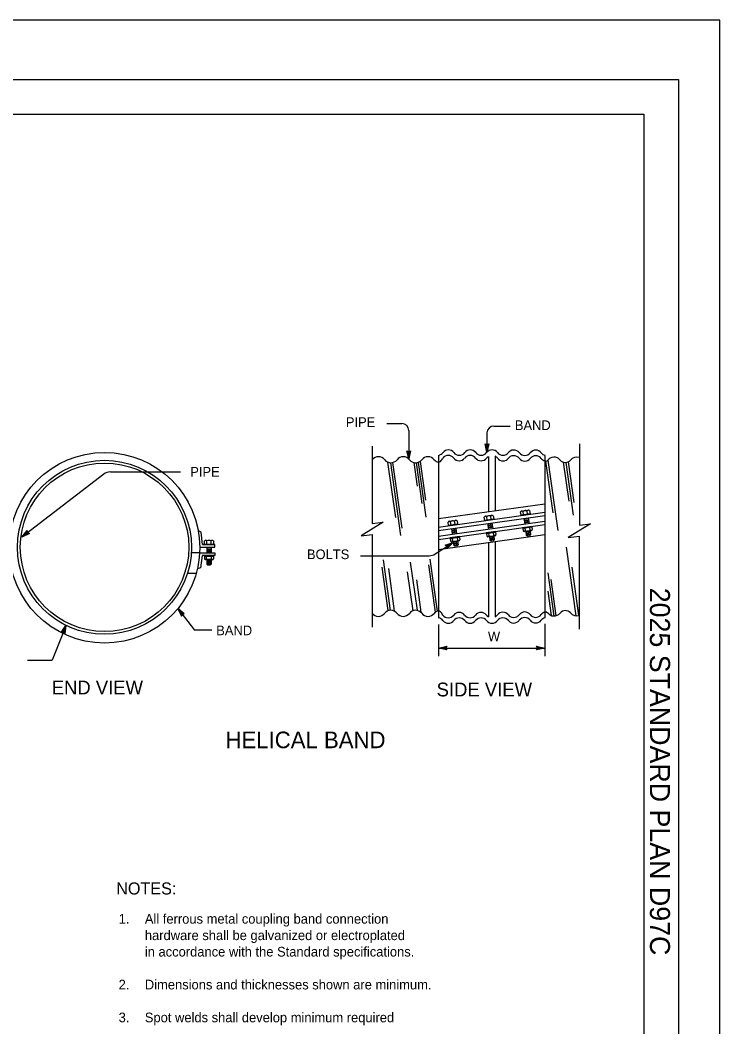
# Model space of a CAD drawing. Extents: x -894 to 866, y -472 to 714.
# Drawn here: x 359 to 866, y -15 to 714 of the extents above; entities that cross this region are included whole.
import ezdxf

# ---------------------------------------------------------------- set-up
doc = ezdxf.new("R2010")
doc.units = 0
for name, color, linetype in [('56 Stage 3 Anno', 7, 'Continuous'), ('57 Undefined', 7, 'Continuous'), ('60 Nongeo Data', 7, 'Continuous'), ('border_PLOTTING-ELEMENTS', 7, 'Continuous'), ('border_rw_22x34_Cut_Lines', 7, 'Continuous'), ('border_SHEET', 7, 'Continuous'), ('border_WITHIN-BORDER-anno', 7, 'Continuous')]:
    doc.layers.add(name, color=color, linetype=linetype)

msp = doc.modelspace()

# ---------------------------------------------------------------- linework, layer by layer
at = {"layer": '56 Stage 3 Anno'}
for p, q in [((624.88, 421.54), (635.7, 421.54)), ((640.7, 416.54), (640.7, 395.85)), ((702.33, 419.71), (714.06, 419.71)), ((697.33, 414.71), (697.33, 400.79)), ((640.7, 395.85), (639.37, 401.85)), ((639.37, 401.85), (639.37, 401.85)), ((639.37, 401.85), (640.7, 401.05)), ((640.7, 397.24), (639.73, 401.61)), ((640.7, 398.61), (640.08, 401.43)), ((640.7, 399.99), (640.44, 401.2)), ((640.7, 401.05), (642.04, 401.85)), ((642.04, 401.85), (640.7, 395.85)), ((641.69, 401.63), (640.7, 397.23)), ((641.33, 401.4), (640.7, 398.61)), ((640.98, 401.22), (640.7, 399.99)), ((642.04, 401.85), (642.04, 401.85)), ((697.33, 400.79), (696, 406.79)), ((696, 406.79), (696, 406.79)), ((696, 406.79), (697.33, 405.99)), ((697.32, 402.18), (696.36, 406.55)), ((697.33, 403.55), (696.7, 406.38)), ((697.33, 404.93), (697.06, 406.14)), ((697.33, 405.99), (698.67, 406.79)), ((698.67, 406.79), (697.33, 400.79)), ((698.31, 406.57), (697.33, 402.17)), ((697.95, 406.34), (697.33, 403.55)), ((697.6, 406.16), (697.33, 404.93)), ((698.67, 406.79), (698.67, 406.79)), ((640.7, 395.85), (640.7, 395.85)), ((697.33, 400.79), (697.33, 400.79)), ((424.65, 386.43), (475.43, 386.43)), ((419.78, 384.78), (360.4, 339.24)), ((360.4, 339.24), (364.36, 343.95)), ((361.51, 340.09), (364.39, 343.52)), ((362.6, 340.92), (364.46, 343.14)), ((363.69, 341.76), (364.49, 342.71)), ((364.36, 343.95), (364.36, 343.95)), ((364.36, 343.95), (364.53, 342.41)), ((365.98, 341.83), (360.4, 339.24)), ((360.4, 339.24), (360.4, 339.24)), ((365.59, 341.98), (361.5, 340.08)), ((365.19, 342.13), (362.6, 340.92)), ((364.84, 342.29), (363.69, 341.76)), ((364.53, 342.41), (365.98, 341.83)), ((365.98, 341.83), (365.98, 341.83)), ((659.88, 327.09), (672.88, 335.41)), ((667.16, 333.35), (672.94, 335.45)), ((672.94, 335.45), (668.6, 331.1)), ((672.94, 335.45), (672.94, 335.45)), ((668.56, 332.65), (667.16, 333.35)), ((667.16, 333.35), (667.16, 333.35)), ((667.54, 333.16), (671.78, 334.71)), ((667.93, 332.99), (670.61, 333.96)), ((668.26, 332.79), (669.45, 333.22)), ((668.6, 331.1), (668.56, 332.65)), ((670.61, 333.96), (668.57, 331.91)), ((669.45, 333.22), (668.57, 332.34)), ((668.6, 331.1), (668.6, 331.1)), ((671.77, 334.7), (668.61, 331.53)), ((605.66, 325.83), (655.57, 325.83)), ((473.44, 287.66), (485.54, 271.85)), ((478.16, 283.64), (473.5, 287.65)), ((473.5, 287.65), (473.5, 287.65)), ((473.5, 287.65), (476.02, 282.04)), ((477.75, 283.6), (474.33, 286.54)), ((474.33, 286.53), (476.17, 282.44)), ((477.32, 283.57), (475.15, 285.43)), ((475.15, 285.43), (476.34, 282.79)), ((476.93, 283.5), (475.98, 284.33)), ((475.98, 284.33), (476.49, 283.2)), ((476.02, 282.04), (476.61, 283.48)), ((476.02, 282.04), (476.02, 282.04)), ((476.61, 283.48), (478.16, 283.64)), ((478.16, 283.64), (478.16, 283.64)), ((392.08, 274.37), (382.42, 250.09)), ((389.07, 270.2), (392.46, 275.32)), ((390.6, 270.46), (389.07, 270.2)), ((389.07, 270.2), (389.07, 270.2)), ((389.47, 270.27), (391.97, 274.03)), ((389.89, 270.36), (391.47, 272.74)), ((390.28, 270.4), (390.98, 271.45)), ((391.56, 269.24), (390.6, 270.46)), ((390.98, 271.45), (390.8, 270.23)), ((391.47, 272.74), (391.05, 269.88)), ((391.97, 274.02), (391.31, 269.59)), ((392.46, 275.32), (391.56, 269.24)), ((392.46, 275.32), (392.46, 275.32)), ((497.97, 271.85), (485.54, 271.85)), ((662.21, 275.91), (662.21, 252.98)), ((739.21, 276.6), (739.21, 252.98)), ((391.56, 269.24), (391.56, 269.24)), ((662.21, 258.94), (668.21, 260.27)), ((662.21, 258.94), (739.21, 258.94)), ((668.21, 257.6), (662.21, 258.94)), ((662.21, 258.94), (662.21, 258.94)), ((667.99, 257.96), (663.59, 258.94)), ((663.6, 258.95), (667.97, 259.91)), ((664.97, 258.94), (667.79, 259.57)), ((667.76, 258.32), (664.97, 258.94)), ((666.35, 258.94), (667.56, 259.21)), ((667.58, 258.67), (666.35, 258.94)), ((668.21, 260.27), (667.41, 258.94)), ((667.41, 258.94), (668.21, 257.6)), ((668.21, 260.27), (668.21, 260.27)), ((668.21, 257.6), (668.21, 257.6)), ((734.01, 258.94), (733.21, 260.28)), ((733.21, 260.28), (733.21, 260.28)), ((733.21, 260.28), (739.21, 258.94)), ((739.21, 258.94), (733.21, 257.61)), ((733.21, 257.61), (734.01, 258.94)), ((733.21, 257.61), (733.21, 257.61)), ((733.42, 259.93), (737.83, 258.94)), ((737.81, 258.94), (733.44, 257.97)), ((736.44, 258.95), (733.62, 258.32)), ((733.66, 259.57), (736.44, 258.95)), ((733.83, 259.22), (735.06, 258.95)), ((735.06, 258.95), (733.85, 258.68)), ((739.21, 258.94), (739.21, 258.94)), ((364.7, 250.09), (382.42, 250.09))]:
    msp.add_line(p, q, dxfattribs=at)
for centre, radius, start, end in [((635.7, 416.54), 5, 0, 90), ((702.33, 414.71), 5, 90, 180), ((424.65, 378.43), 8, 90, 127.48355), ((655.57, 333.83), 8, 270, 302.61127)]:
    msp.add_arc(centre, radius, start, end, dxfattribs=at)
at = {"layer": '60 Nongeo Data'}
for p, q in [((614.21, 405.19), (614.21, 349.18)), ((764.21, 406.83), (764.21, 347.93)), ((648.83, 394.01), (652.75, 366.1)), ((662.21, 398.48), (662.21, 280.88)), ((698.3, 397.71), (698.3, 357.71)), ((703.3, 397.8), (703.3, 358.41)), ((739.21, 398.48), (739.21, 280.91)), ((739.67, 394.36), (744.95, 356.77)), ((741.47, 395), (748.63, 344.02)), ((752.56, 393.59), (756.53, 365.37)), ((756.03, 393.72), (760.15, 364.38)), ((625.38, 393.54), (631.02, 353.42)), ((627.4, 393.08), (634.8, 340.38)), ((628.97, 393.24), (635.66, 345.69)), ((644.27, 393.19), (646.68, 376.09)), ((646.04, 393.08), (650.19, 363.51)), ((647.39, 393.31), (652.95, 353.68)), ((754.43, 393.4), (759.78, 355.27)), ((662.21, 352.64), (739.19, 363.45)), ((662.21, 346.58), (739.22, 357.4)), ((722.02, 355.14), (721.68, 357.56)), ((722.47, 358.15), (727.16, 358.81)), ((723.83, 355.4), (723.49, 357.81)), ((726.71, 355.8), (726.37, 358.26)), ((728.18, 358.49), (728.52, 356.06)), ((662.21, 344.05), (739.17, 354.87)), ((669.48, 347.72), (669.14, 350.13)), ((669.93, 350.72), (674.62, 351.38)), ((671.28, 347.97), (670.94, 350.38)), ((674.17, 348.38), (673.82, 350.84)), ((675.63, 351.07), (675.97, 348.63)), ((679.17, 342.4), (739.16, 350.83)), ((695.7, 351.4), (695.36, 353.82)), ((702.2, 352.31), (695.7, 351.4)), ((696.12, 351.35), (696.11, 351.46)), ((696.12, 351.35), (701.9, 352.16)), ((696.15, 354.41), (700.84, 355.07)), ((697.5, 351.65), (697.16, 354.07)), ((700.39, 352.06), (700.04, 354.52)), ((701.85, 354.75), (702.2, 352.31)), ((701.9, 352.16), (701.88, 352.27)), ((728.52, 356.06), (722.02, 355.14)), ((722.45, 355.09), (722.43, 355.2)), ((722.45, 355.09), (728.22, 355.9)), ((724.1, 352.75), (724.66, 348.77)), ((724.1, 352.75), (724.66, 348.79)), ((724.1, 352.75), (724.66, 348.79)), ((724.28, 351.46), (727.39, 351.9)), ((724.46, 350.17), (727.58, 350.61)), ((726.72, 352.43), (724.75, 352.16)), ((726.9, 351.14), (724.94, 350.87)), ((727.21, 353.19), (727.77, 349.23)), ((727.21, 353.19), (727.77, 349.23)), ((727.22, 353.15), (727.77, 349.23)), ((728.22, 355.9), (728.21, 356.01)), ((490.28, 342.9), (488.36, 343.72)), ((491.26, 333.92), (490.28, 342.9)), ((662.21, 337.49), (739.22, 348.31)), ((675.97, 348.63), (669.48, 347.72)), ((669.9, 347.66), (669.89, 347.77)), ((669.9, 347.66), (675.68, 348.48)), ((671.55, 345.36), (672.1, 341.4)), ((671.73, 344.07), (674.84, 344.51)), ((671.91, 342.78), (675.02, 343.22)), ((674.17, 345.05), (672.2, 344.77)), ((674.35, 343.76), (672.38, 343.48)), ((674.67, 345.76), (675.22, 341.84)), ((675.68, 348.48), (675.66, 348.59)), ((703.68, 343.32), (696.68, 342.34)), ((696.73, 341.98), (703.73, 342.97)), ((703.53, 342.76), (696.94, 341.84)), ((697.77, 349.05), (698.33, 345.09)), ((697.95, 347.76), (701.06, 348.2)), ((698.13, 346.47), (701.24, 346.91)), ((700.39, 348.73), (698.42, 348.46)), ((700.57, 347.44), (698.61, 347.17)), ((700.75, 346.15), (698.79, 345.88)), ((700.88, 349.49), (701.44, 345.53)), ((700.89, 349.45), (701.44, 345.53)), ((703.53, 342.76), (703.77, 341.07)), ((703.73, 342.97), (703.68, 343.32)), ((703.76, 342.78), (703.76, 342.78)), ((703.79, 343.36), (703.8, 343.36)), ((730.01, 347.06), (723, 346.08)), ((723, 346.08), (723.05, 345.73)), ((723.05, 345.73), (730.06, 346.71)), ((729.86, 346.51), (723.27, 345.58)), ((723.27, 345.58), (723.5, 343.92)), ((729.51, 344.06), (724.3, 343.32)), ((724.68, 345.78), (724.92, 344.03)), ((727.08, 349.85), (725.12, 349.58)), ((725.29, 345.93), (725.3, 345.93)), ((728.53, 343.82), (725.42, 343.38)), ((725.42, 343.38), (725.79, 340.74)), ((728.03, 343.07), (726.07, 342.79)), ((728.14, 346.78), (728.15, 346.78)), ((728.68, 344.66), (728.45, 346.31)), ((728.53, 343.82), (728.9, 341.18)), ((729.86, 346.51), (730.1, 344.81)), ((730.06, 346.71), (730.01, 347.06)), ((730.08, 346.52), (730.09, 346.53)), ((730.11, 347.1), (730.12, 347.1)), ((492.76, 334.03), (492.76, 336.47)), ((493.62, 336.94), (498.36, 336.95)), ((494.58, 334.03), (494.58, 336.47)), ((497.49, 334.03), (497.49, 336.51)), ((499.32, 336.49), (499.32, 334.03)), ((614.21, 341.18), (614.21, 274.09)), ((662.21, 340.01), (679.17, 342.4)), ((662.21, 330.42), (739.17, 341.24)), ((677.46, 339.64), (670.46, 338.65)), ((670.46, 338.65), (670.51, 338.3)), ((670.51, 338.3), (677.51, 339.28)), ((677.31, 339.08), (670.72, 338.15)), ((670.72, 338.15), (670.95, 336.49)), ((676.96, 336.63), (671.75, 335.9)), ((672.13, 338.35), (672.38, 336.6)), ((674.53, 342.47), (672.57, 342.19)), ((672.74, 338.5), (672.75, 338.5)), ((675.98, 336.39), (672.87, 335.95)), ((672.87, 335.95), (673.24, 333.32)), ((675.49, 335.64), (673.53, 335.36)), ((676.13, 337.23), (675.9, 338.88)), ((675.98, 336.39), (676.35, 333.75)), ((677.31, 339.08), (677.55, 337.39)), ((677.51, 339.28), (677.46, 339.64)), ((677.53, 339.1), (677.54, 339.1)), ((696.68, 342.34), (696.73, 341.98)), ((696.94, 341.84), (697.17, 340.18)), ((703.18, 340.31), (697.97, 339.58)), ((698.3, 335.49), (698.3, 281.63)), ((698.35, 342.04), (698.6, 340.29)), ((698.96, 342.18), (698.97, 342.19)), ((702.21, 340.07), (699.09, 339.64)), ((699.09, 339.64), (699.46, 337)), ((699.28, 338.32), (702.38, 338.76)), ((702.58, 337.44), (699.46, 337)), ((700.35, 336.33), (699.46, 337)), ((701.71, 339.32), (699.75, 339.05)), ((701.89, 338.04), (699.93, 337.77)), ((701.91, 336.55), (700.35, 336.33)), ((702.58, 337.44), (701.91, 336.55)), ((702.35, 340.92), (702.12, 342.57)), ((702.21, 340.07), (702.58, 337.44)), ((703.3, 336.19), (703.3, 281.6)), ((725.6, 342.06), (728.7, 342.5)), ((728.9, 341.18), (725.79, 340.74)), ((726.67, 340.07), (725.79, 340.74)), ((728.21, 341.79), (726.25, 341.51)), ((728.23, 340.29), (726.67, 340.07)), ((728.9, 341.18), (728.23, 340.29)), ((764.06, 339.91), (764.06, 272.56)), ((489.38, 331.92), (500.28, 331.92)), ((500.28, 333.92), (491.26, 333.92)), ((491.26, 333.92), (500.28, 333.92)), ((499.32, 334.03), (492.76, 334.03)), ((493.17, 333.92), (493.17, 334.03)), ((493.17, 333.92), (499, 333.92)), ((494.48, 331.92), (494.48, 327.9)), ((494.48, 330.42), (497.63, 330.42)), ((494.48, 328.92), (497.63, 328.92)), ((494.72, 331.92), (497.08, 331.92)), ((497.03, 331.16), (495.05, 331.16)), ((497.03, 329.66), (495.05, 329.66)), ((497.03, 328.16), (495.05, 328.16)), ((497.63, 331.92), (497.63, 327.9)), ((499, 333.92), (499, 334.03)), ((500.28, 331.92), (500.28, 333.92)), ((673.06, 334.63), (676.16, 335.07)), ((676.35, 333.75), (673.24, 333.32)), ((674.13, 332.65), (673.24, 333.32)), ((675.67, 334.36), (673.71, 334.08)), ((675.69, 332.87), (674.13, 332.65)), ((676.35, 333.75), (675.69, 332.87)), ((754.7, 331.96), (761.68, 282.32)), ((489.38, 327.9), (483.32, 327.9)), ((489.16, 327.9), (500.18, 327.9)), ((491.16, 325.9), (489.78, 317.15)), ((500.18, 325.9), (491.16, 325.9)), ((492.47, 325.9), (492.47, 325.54)), ((499.54, 325.9), (492.47, 325.9)), ((492.47, 325.54), (499.54, 325.54)), ((499.32, 325.37), (492.66, 325.37)), ((492.66, 325.37), (492.66, 323.7)), ((498.63, 322.99), (493.37, 322.99)), ((494.09, 325.37), (494.09, 323.6)), ((494.48, 327.92), (497.63, 327.92)), ((497.63, 322.89), (494.48, 322.89)), ((494.48, 322.89), (494.48, 319.7)), ((497.63, 321.2), (494.48, 321.2)), ((494.71, 325.43), (494.72, 325.43)), ((497.03, 322.04), (495.05, 322.04)), ((497.63, 322.89), (497.63, 319.7)), ((497.89, 323.7), (497.89, 325.37)), ((499.32, 325.37), (499.32, 323.66)), ((499.54, 325.54), (499.54, 325.9)), ((500.18, 327.9), (500.18, 325.9)), ((622.17, 322.9), (627.33, 286.14)), ((641.76, 321.24), (646.67, 286.27)), ((655.89, 323.35), (661.2, 285.54)), ((489.78, 317.15), (487.58, 316.22)), ((495.27, 318.91), (494.48, 319.7)), ((497.63, 319.7), (494.48, 319.7)), ((497.03, 320.45), (495.05, 320.45)), ((496.84, 318.91), (495.27, 318.91)), ((497.63, 319.7), (496.84, 318.91)), ((621.22, 317.48), (625.64, 286.03)), ((625.89, 316.43), (630.21, 285.68)), ((639.61, 314.1), (643.56, 286)), ((654.89, 319.25), (659.7, 285.02)), ((741.37, 313.53), (745.78, 282.13)), ((758.7, 317.47), (763.62, 282.42)), ((486.72, 312.9), (480.4, 312.9)), ((646.19, 308.26), (649.47, 284.94)), ((743.51, 308.53), (747.2, 282.32)), ((741.4, 300.14), (743.88, 282.48))]:
    msp.add_line(p, q, dxfattribs=at)
for points in [[(614.21, 349.18), (622.21, 350.18), (606.21, 340.18), (614.21, 341.18)], [(764.21, 347.93), (772.21, 348.93), (756.21, 338.93), (764.21, 339.93)]]:
    msp.add_lwpolyline(points, dxfattribs=at)
for centre, radius in [((420.36, 331.6), 69), ((420.33, 331.89), 63), ((420.39, 331.92), 61)]:
    msp.add_circle(centre, radius, dxfattribs=at)
for centre, radius, start, end in [((669.41, 397.43), 4.99, 37.86979, 141.26854), ((685.21, 397.43), 4.99, 37.86979, 142.55393), ((701.02, 397.43), 4.99, 37.86979, 142.55393), ((718.83, 395.27), 7.91, 126.81436, 138.97209), ((716.68, 397.18), 5.13, 63.80995, 120.34173), ((716.83, 397.26), 4.99, 37.86979, 64.87471), ((732.64, 397.26), 4.99, 37.4458, 142.55393), ((618.77, 391.83), 5.66, 37.86979, 142.55393), ((627.74, 398.75), 5.66, 217.44607, 322.13021), ((636.7, 391.83), 5.66, 37.86979, 142.55393), ((645.67, 398.75), 5.66, 217.44607, 322.13021), ((654.64, 391.83), 5.66, 37.86979, 142.55393), ((662.55, 397.77), 4.23, 215.57479, 265.45166), ((661.09, 403.93), 5.57, 281.57849, 322.60787), ((662.14, 396.11), 2.56, 271.62426, 309.14297), ((652.87, 403.2), 14.17, 320.21754, 331.81292), ((669.32, 393.47), 4.99, 37.86979, 142.55393), ((677.22, 399.57), 4.99, 217.44607, 322.13021), ((677.31, 403.53), 4.99, 217.44607, 322.13021), ((685.13, 393.47), 4.99, 37.86979, 142.55393), ((693.03, 399.57), 4.99, 217.44607, 322.13021), ((693.12, 403.53), 4.99, 217.44607, 322.13021), ((700.94, 393.47), 4.99, 121.95951, 142.55393), ((701.02, 393.36), 4.99, 37.86979, 62.67579), ((708.92, 403.53), 4.99, 217.44607, 322.13021), ((708.92, 399.46), 4.99, 217.44607, 322.13021), ((718.83, 391.2), 7.91, 126.81436, 138.97209), ((716.68, 393.11), 5.13, 63.80995, 120.34173), ((716.83, 393.19), 4.99, 37.86979, 64.87471), ((724.73, 403.36), 4.99, 217.44607, 322.13021), ((724.73, 399.29), 4.99, 217.44607, 322.13021), ((732.64, 393.19), 4.99, 37.4458, 142.55393), ((740.63, 403.31), 5.03, 216.7204, 253.55108), ((740.63, 399.24), 5.03, 216.7204, 253.55108), ((739.84, 396.74), 2.41, 254.81665, 293.65746), ((792.34, 337.04), 77.2, 129.69504, 131.87306), ((745.85, 391.62), 5.59, 63.80995, 120.34173), ((746.01, 391.72), 5.44, 37.86979, 64.87471), ((754.11, 398.37), 5.05, 221.09766, 317.12396), ((762.3, 391.49), 5.66, 70.013, 142.55393), ((722.66, 357.07), 1.1, 42.02109, 153.23496), ((725.23, 356.01), 2.51, 62.60759, 134.3126), ((727.37, 357.69), 1.14, 45.23792, 151.50602), ((670.11, 349.64), 1.1, 42.02109, 153.23496), ((672.68, 348.59), 2.51, 62.60759, 134.3126), ((674.83, 350.26), 1.14, 45.23792, 151.50602), ((696.33, 353.33), 1.1, 42.02109, 153.23496), ((698.91, 352.27), 2.51, 62.60759, 134.3126), ((701.05, 353.94), 1.14, 45.23792, 151.50602), ((724.2, 344.03), 0.713, 188.72237, 359.78746), ((725.63, 344.23), 0.713, 188.49957, 276.10236), ((727.97, 344.56), 0.713, 280.92678, 8.39846), ((729.38, 344.76), 0.713, 192.80485, 4.3828), ((493.65, 335.85), 1.1, 34.02109, 145.23496), ((496.05, 334.44), 2.51, 54.60759, 126.3126), ((498.41, 335.8), 1.14, 37.23792, 143.50603), ((671.66, 336.6), 0.713, 188.72237, 359.78746), ((673.08, 336.81), 0.713, 188.49957, 276.10236), ((675.43, 337.13), 0.713, 280.92678, 8.39846), ((676.84, 337.33), 0.713, 192.80485, 4.3828), ((697.88, 340.29), 0.713, 188.72237, 359.78746), ((699.3, 340.49), 0.713, 188.49957, 276.10236), ((701.65, 340.82), 0.713, 280.92678, 8.39846), ((703.06, 341.02), 0.713, 192.80485, 4.3828), ((493.37, 323.7), 0.713, 180.72237, 351.78746), ((494.81, 323.71), 0.713, 180.49957, 268.10236), ((497.18, 323.7), 0.713, 272.92678, 0.39846), ((498.6, 323.7), 0.713, 184.80485, 356.3828), ((627.67, 280.62), 5.66, 37.86979, 142.55393), ((645.61, 280.62), 5.66, 37.86979, 142.55393), ((662.49, 281.6), 4.23, 94.54834, 144.42521), ((662.08, 283.26), 2.56, 50.85703, 88.37574), ((652.8, 276.18), 14.17, 28.18708, 39.78246), ((677.16, 279.81), 4.99, 37.86979, 142.55393), ((692.97, 279.81), 4.99, 37.86979, 142.55393), ((708.86, 279.91), 4.99, 37.86979, 142.55393), ((724.67, 280.08), 4.99, 37.86979, 142.55393), ((740.57, 280.14), 5.03, 106.44892, 143.2796), ((739.77, 282.63), 2.41, 66.34254, 105.18335), ((792.27, 342.33), 77.2, 228.12694, 230.30496), ((745.94, 287.66), 5.44, 295.12529, 322.13021), ((754.04, 281), 5.05, 42.87604, 138.90234), ((762.24, 287.88), 5.66, 217.44607, 289.987), ((618.7, 287.54), 5.66, 217.44607, 322.13021), ((636.64, 287.54), 5.66, 217.44607, 322.13021), ((654.58, 287.54), 5.66, 217.44607, 322.13021), ((661.03, 275.44), 5.57, 37.39213, 77.75455), ((669.26, 285.9), 4.99, 217.44607, 322.13021), ((669.34, 281.94), 4.99, 218.73146, 322.13021), ((669.34, 281.94), 4.99, 218.73146, 322.13021), ((677.25, 275.84), 4.99, 37.86979, 142.55393), ((677.25, 275.84), 4.99, 37.86979, 142.55393), ((685.07, 285.9), 4.99, 217.44607, 322.13021), ((685.15, 281.94), 4.99, 217.44607, 322.13021), ((693.05, 275.84), 4.99, 37.86979, 142.55393), ((700.87, 285.9), 4.99, 217.44607, 239.00198), ((700.96, 281.94), 4.99, 217.44607, 322.13021), ((700.96, 286.01), 4.99, 298.01598, 322.13023), ((708.86, 275.84), 4.99, 37.86979, 142.55393), ((718.77, 288.17), 7.91, 221.02791, 233.18564), ((718.77, 284.1), 7.91, 221.02791, 233.18564), ((716.62, 286.26), 5.13, 239.65827, 296.19005), ((716.62, 282.19), 5.13, 239.65827, 296.19005), ((716.76, 286.18), 4.99, 295.12529, 322.13021), ((716.76, 282.11), 4.99, 295.12529, 322.13021), ((724.67, 276.01), 4.99, 37.86979, 142.55393), ((732.57, 286.18), 4.99, 217.44607, 322.5542), ((732.57, 282.11), 4.99, 217.44607, 322.5542), ((740.57, 276.07), 5.03, 106.44892, 143.2796), ((745.79, 287.75), 5.59, 239.65827, 296.19005)]:
    msp.add_arc(centre, radius, start, end, dxfattribs=at)
at = {"layer": 'border_PLOTTING-ELEMENTS'}
for points in [[(-894.04, -472.44), (865.96, -472.44), (865.96, 713.56), (-894.04, 713.56)], [(-864.04, 670.56), (835.96, 670.56), (835.96, -429.44), (-864.04, -429.44)]]:
    msp.add_lwpolyline(points, close=True, dxfattribs=at)
at = {"layer": 'border_rw_22x34_Cut_Lines'}
msp.add_lwpolyline([(-864.04, 670.56), (835.96, 670.56), (835.96, -429.44), (-864.04, -429.44)], close=True, dxfattribs=at)
at = {"layer": 'border_SHEET'}
for p, q in [((-814.04, 645.56), (810.96, 645.56)), ((810.96, 645.56), (810.96, -404.44))]:
    msp.add_line(p, q, dxfattribs=at)

# ---------------------------------------------------------------- texts
at = {"layer": '57 Undefined'}
for s, height, p in [('PIPE', 7, (595.12, 419.02)), ('BAND', 7, (717.5, 416.78)), ('PIPE', 7, (482.45, 383.05)), ('BOLTS', 7, (566.94, 323.33)), ('BAND', 7, (501.26, 268.23)), ('W', 7, (698.01, 263.87)), ('END VIEW', 10, (382.12, 225.38)), ('SIDE VIEW', 10, (660.86, 223.93)), ('HELICAL BAND', 12, (507.94, 186.46)), ('NOTES:', 8.75, (428.84, 80.53)), ('1.', 7, (430.59, 59.41)), ('All ferrous metal coupling band connection', 7, (449.57, 59.41)), ('hardware shall be galvanized or electroplated', 7, (449.57, 47.51)), ('in accordance with the Standard specifications.', 7, (449.57, 35.61)), ('2.', 7, (430.59, 11.81)), ('Dimensions and thicknesses shown are minimum.', 7, (449.57, 11.81)), ('3.', 7, (430.59, -11.99)), ('Spot welds shall develop minimum required', 7, (449.57, -11.99))]:
    msp.add_text(s, height=height, dxfattribs=at).set_placement(p)
at = {"layer": 'border_WITHIN-BORDER-anno'}
msp.add_text('2025 STANDARD PLAN D97C', height=14.5, rotation=270, dxfattribs=at).set_placement((815.33, 302.62))

doc.saveas('drawing.dxf')
